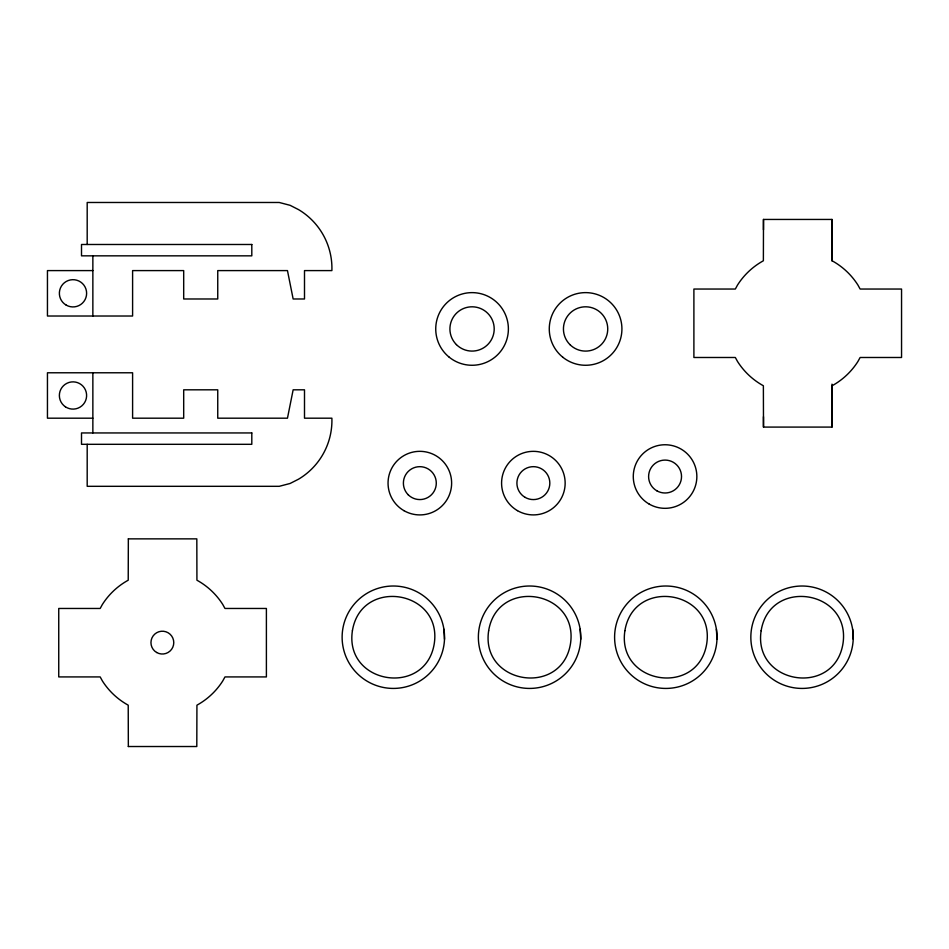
<?xml version="1.0" encoding="UTF-8"?>
<svg xmlns="http://www.w3.org/2000/svg" width="949" height="949" viewBox="0 0 949 949"><rect width="100%" height="100%" fill="white"/><g stroke="black" fill="none" stroke-linecap="round" stroke-linejoin="round"><path stroke-width="1.42" d="M128.34 538.866L128.222 580.207A71.305 71.305 0 0 0 102.362 604.489L100.179 608.463L58.743 608.463L58.743 676.922L100.179 676.922L102.362 680.908A71.305 71.305 0 0 0 128.222 705.178L128.34 746.519M763.494 219.444L763.376 260.773A71.305 71.305 0 0 0 737.515 285.056L735.333 289.042L693.897 289.042L693.897 357.488L735.333 357.488L737.515 361.474A71.305 71.305 0 0 0 763.376 385.757L763.494 427.086L831.976 427.086L832.083 385.757A71.305 71.305 0 0 0 857.932 361.474L860.126 357.488L901.55 357.488L901.55 289.042L860.126 289.042L857.932 285.056A71.305 71.305 0 0 0 832.083 260.773L831.953 219.444L763.471 219.444L763.471 229.8M92.86 270.595L47.45 270.595L47.45 316.017L132.599 316.017L132.599 270.595L183.691 270.595L183.691 298.982L217.748 298.982L217.748 270.595L287.464 270.595L293.146 298.982L304.499 298.982L304.499 270.595L331.889 270.595A68.328 68.328 0 0 0 298.567 209.622L290.109 205.316L279.231 202.481L87.189 202.481L87.189 244.486M92.86 418.189L47.45 418.189L47.45 372.779L132.599 372.779L132.599 418.189L183.691 418.189L183.691 389.814L217.748 389.814L217.748 418.189L287.464 418.189L293.146 389.814L304.499 389.814L304.499 418.189L331.889 418.189A68.328 68.328 0 0 1 298.567 479.174L290.109 483.468L279.231 486.315L87.189 486.315L87.189 444.31M128.317 538.866L196.823 538.866L196.929 580.207A71.305 71.305 0 0 1 222.778 604.489L224.972 608.463L266.396 608.463L266.396 676.922L224.972 676.922L222.778 680.908A71.305 71.305 0 0 1 196.929 705.178L196.799 746.519L128.317 746.519M852.629 629.211L853.21 639.235A51.21 51.21 0 0 1 774.716 680.528A51.21 51.21 0 0 1 778.204 591.903A51.21 51.21 0 0 1 853.21 639.235M716.388 629.211L716.981 639.235A51.21 51.21 0 0 1 638.475 680.528A51.21 51.21 0 0 1 641.963 591.903A51.21 51.21 0 0 1 716.981 639.235M580.147 629.211L580.741 639.235A51.21 51.21 0 0 1 502.246 680.528A51.21 51.21 0 0 1 505.722 591.903A51.21 51.21 0 0 1 580.741 639.235M443.907 629.211L444.5 639.235A51.21 51.21 0 0 1 366.006 680.528A51.21 51.21 0 0 1 369.481 591.903A51.21 51.21 0 0 1 444.5 639.235M831.976 219.444L831.976 260.904M831.976 384.143L831.976 427.086M763.471 416.718L763.471 427.086M92.86 255.839L92.86 316.017M92.86 372.779L92.86 432.946M352.411 630.741C344.167 684.276 425.532 697.349 434.251 643.695C442.495 590.159 361.13 577.087 352.411 630.741M488.652 630.741C480.408 684.276 561.772 697.349 570.491 643.695C578.724 590.159 497.371 577.087 488.652 630.741M624.893 630.741C616.648 684.276 698.001 697.349 706.72 643.695C714.965 590.159 633.612 577.087 624.893 630.741M761.134 630.741C752.889 684.276 834.242 697.349 842.961 643.695C851.206 590.159 769.841 577.087 761.134 630.741M251.805 244.486L81.507 244.486L81.507 255.839L251.805 255.839L251.805 244.486M251.805 432.946L81.507 432.946L81.507 444.31L251.805 444.31L251.805 432.946M65.422 406.813A13.618 13.618 0 0 0 86.584 396.374A13.618 13.618 0 0 0 66.964 383.266A13.618 13.618 0 0 0 65.422 406.813M66.181 305.103A13.618 13.618 0 0 0 86.62 293.312A13.618 13.618 0 0 0 66.181 281.509A13.618 13.618 0 0 0 66.181 305.103M156.656 652.497A11.412 11.412 0 0 0 173.774 642.615A11.412 11.412 0 0 0 156.656 632.734A11.412 11.412 0 0 0 156.656 652.497M649.175 504.073A31.792 31.792 0 0 0 696.851 476.54A31.792 31.792 0 0 0 649.175 449.007A31.792 31.792 0 0 0 649.175 504.073M656.838 490.799A16.465 16.465 0 0 0 681.524 476.54A16.465 16.465 0 0 0 656.838 462.282A16.465 16.465 0 0 0 656.838 490.799M408.2 494.761A16.465 16.465 0 0 0 435.733 487.383A16.465 16.465 0 0 0 415.579 467.228A16.465 16.465 0 0 0 408.2 494.761M403.942 510.657A31.792 31.792 0 0 0 451.629 483.124A31.792 31.792 0 0 0 403.942 455.591A31.792 31.792 0 0 0 403.942 510.657M525.141 497.383A16.465 16.465 0 0 0 549.827 483.124A16.465 16.465 0 0 0 525.141 468.865A16.465 16.465 0 0 0 525.141 497.383M517.478 510.657A31.792 31.792 0 0 0 565.153 483.124A31.792 31.792 0 0 0 517.478 455.591A31.792 31.792 0 0 0 517.478 510.657M449.197 357.18A36.335 36.335 0 0 0 507.94 334.629A36.335 36.335 0 0 0 459.043 295.032A36.335 36.335 0 0 0 449.197 357.18M456.41 344.606A22.135 22.135 0 0 0 493.444 334.677A22.135 22.135 0 0 0 466.327 307.559A22.135 22.135 0 0 0 456.41 344.606M562.733 357.18A36.335 36.335 0 0 0 621.476 334.629A36.335 36.335 0 0 0 572.567 295.032A36.335 36.335 0 0 0 562.733 357.18M569.934 344.606A22.135 22.135 0 0 0 606.98 334.677A22.135 22.135 0 0 0 579.863 307.559A22.135 22.135 0 0 0 569.934 344.606"/></g></svg>
